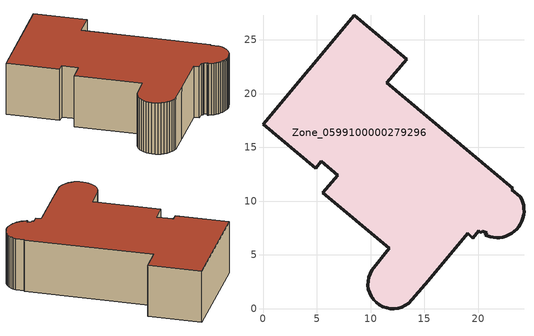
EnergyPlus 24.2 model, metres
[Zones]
Zone_0599100000279296
 floor ground (C_G): 20.83,7.08 20.37,7.2 20.27,7.08 20.08,7.23 19.53,6.57 19.03,7 15.35,2.6 13.55,0.52 13.25,0.31 12.92,0.15 12.57,0.05 12.21,0 11.85,0.01 11.49,0.07 11.14,0.19 10.82,0.37 10.53,0.59 10.28,0.85 10.07,1.15 9.92,1.48 9.81,1.83 9.76,2.19 9.77,2.55 9.84,2.91 9.96,3.26 10.13,3.58 11.74,5.63 5.57,10.79 6.94,12.43 5.41,13.71 4.89,13.07 0,17.16 8.47,27.29 13.35,23.2 11.52,21.01 23.22,11.18 23.15,11.06 23.93,10.4 24.05,10.18 24.16,9.9 24.23,9.61 24.27,9.31 24.27,9.01 24.24,8.72 24.18,8.43 24.08,8.14 23.95,7.88 23.78,7.63 23.59,7.4 23.37,7.19 23.13,7.01 22.87,6.87 22.6,6.75 22.31,6.67 22.02,6.62 21.72,6.6 21.42,6.62 21.13,6.68 20.84,6.77 20.69,6.84 z0
 wall outside (C_F): 13.35,23.2 8.47,27.29 0,17.16 4.89,13.07 5.41,13.71 6.94,12.43 5.57,10.79 11.74,5.63 10.13,3.58 9.96,3.26 9.84,2.91 9.77,2.55 9.76,2.19 9.81,1.83 9.92,1.48 10.07,1.15 10.28,0.85 10.53,0.59 10.82,0.37 11.14,0.19 11.49,0.07 11.85,0.01 12.21,0 12.57,0.05 12.92,0.15 13.25,0.31 13.55,0.52 15.35,2.6 19.03,7 19.53,6.57 20.08,7.23 20.27,7.08 20.37,7.2 20.83,7.08 20.69,6.84 20.84,6.77 21.13,6.68 21.42,6.62 21.72,6.6 22.02,6.62 22.31,6.67 22.6,6.75 22.87,6.87 23.13,7.01 23.37,7.19 23.59,7.4 23.78,7.63 23.95,7.88 24.08,8.14 24.18,8.43 24.24,8.72 24.27,9.01 24.27,9.31 24.23,9.61 24.16,9.9 24.05,10.18 23.93,10.4 23.15,11.06 23.22,11.18 11.52,21.01 13.35,23.2 z0:6.55
 roof outside (C_R): 20.83,7.08 20.69,6.84 20.84,6.77 21.13,6.68 21.42,6.62 21.72,6.6 22.02,6.62 22.31,6.67 22.6,6.75 22.87,6.87 23.13,7.01 23.37,7.19 23.59,7.4 23.78,7.63 23.95,7.88 24.08,8.14 24.18,8.43 24.24,8.72 24.27,9.01 24.27,9.31 24.23,9.61 24.16,9.9 24.05,10.18 23.93,10.4 23.15,11.06 23.22,11.18 11.52,21.01 13.35,23.2 8.47,27.29 0,17.16 4.89,13.07 5.41,13.71 6.94,12.43 5.57,10.79 11.74,5.63 10.13,3.58 9.96,3.26 9.84,2.91 9.77,2.55 9.76,2.19 9.81,1.83 9.92,1.48 10.07,1.15 10.28,0.85 10.53,0.59 10.82,0.37 11.14,0.19 11.49,0.07 11.85,0.01 12.21,0 12.57,0.05 12.92,0.15 13.25,0.31 13.55,0.52 15.35,2.6 19.03,7 19.53,6.57 20.08,7.23 20.27,7.08 20.37,7.2 z6.55
[BUILDING]
Pand.0599100000279296: North Axis=0; Terrain=City; Loads Convergence Tolerance Value=0.04; Temperature Convergence Tolerance Value=0.4; Solar Distribution=FullExterior; Maximum Number of Warmup Days=25; Minimum Number of Warmup Days=1
[Site:Location]
Rotterdam.The.Hague.AP_ZH_NLD Design_Conditions: Latitude=51.96; Longitude=4.45; Time Zone=1; Elevation=-4.5
[SITE:GROUNDTEMPERATURE:BUILDINGSURFACE]
18, 18, 18, 18, 18, 18, 18, 18, 18, 18, 18, 18
[MATERIAL] Thermal Absorptance=0.9; Solar Absorptance=0.7; Visible Absorptance=0.7
Name | Roughness | Thickness | Conductivity | Density | Specific Heat
G.D.1975-1991 | MediumSmooth | 0.15 | 0.288461 | 540 | 1210
F.D.1975-1991 | Rough | 0.3 | 0.230769 | 1920 | 840
R.D.1975-1991 | MediumRough | 0.2 | 0.153846 | 1500 | 1000
[CONSTRUCTION]
C_G: G.D.1975-1991
C_F: F.D.1975-1991
C_R: R.D.1975-1991
[ZONE]
Zone_0599100000279296: Type=1; Multiplier=1; Ceiling Height=Autocalculate; Volume=Autocalculate; Floor Area=autocalculate; Part of Total Floor Area=Yes
[ZONEINFILTRATION:DESIGNFLOWRATE]
Infil_Zone_0599100000279296: Zone or ZoneList or Space or SpaceList=Zone_0599100000279296; Schedule=AlwaysOn; Design Flow Rate Calculation Method=Flow/Area; Flow Rate per Floor Area=0.0042; Constant Term Coefficient=1; Temperature Term Coefficient=0; Velocity Term Coefficient=0; Velocity Squared Term Coefficient=0
[HVACTEMPLATE:ZONE:IDEALLOADSAIRSYSTEM]
Zone_0599100000279296: Maximum Heating Supply Air Temperature=50; Minimum Cooling Supply Air Temperature=13; Maximum Heating Supply Air Humidity Ratio=0.0156; Minimum Cooling Supply Air Humidity Ratio=0.0077; Heating Limit=NoLimit; Cooling Limit=NoLimit; Dehumidification Control Type=ConstantSensibleHeatRatio; Cooling Sensible Heat Ratio=0.7; Dehumidification Setpoint=60; Humidification Control Type=None; Humidification Setpoint=30; Outdoor Air Method=None; Outdoor Air Flow Rate per Person=0.00944; Outdoor Air Flow Rate per Zone Floor Area=0; Outdoor Air Flow Rate per Zone=0; Demand Controlled Ventilation Type=None; Outdoor Air Economizer Type=NoEconomizer; Heat Recovery Type=None; Sensible Heat Recovery Effectiveness=0.7; Latent Heat Recovery Effectiveness=0.65
[ZONECONTROL:THERMOSTAT]
ThermostatControl_Zone_0599100000279296: Zone or ZoneList=Zone_0599100000279296; Control Type Schedule=DualSetpointControlType; Control 1=Thermostat_Zone_0599100000279296; Temperature Difference Between Cutout And Setpoint=0
[THERMOSTATSETPOINT:DUALSETPOINT]
Thermostat_Zone_0599100000279296: Heating Setpoint Temperature Schedule=HeatingSetpoint_Zone_0599100000279296; Cooling Setpoint Temperature Schedule=CoolingSetpoint_Zone_0599100000279296
[SCHEDULE:COMPACT]
HeatingSetpoint_Zone_0599100000279296: Through: 12/31, For: AllDays, Until: 24:00, 21
CoolingSetpoint_Zone_0599100000279296: Through: 12/31, For: AllDays, Until: 24:00, 24
DualSetpointControlType: Through: 12/31, For: AllDays, Until: 24:00, 4
AlwaysOn: Through: 12/31, For: AllDays, Until: 24:00, 1
